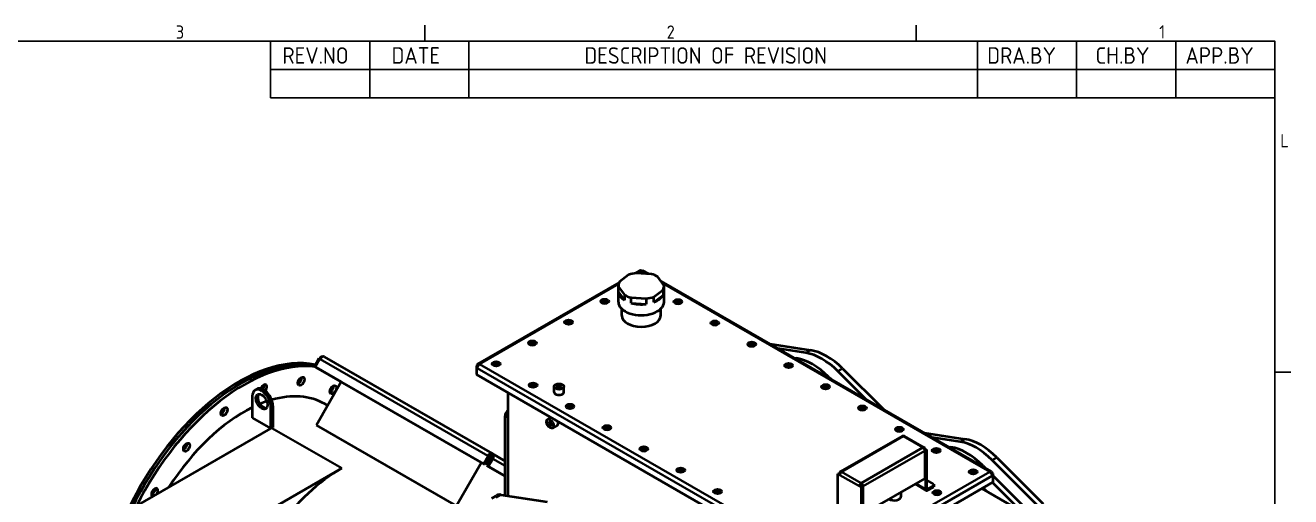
# Model space of a CAD drawing. Header units: millimetres. Extents: x 0 to 5945, y 0 to 4205.
# Drawn here: x 4899 to 5857, y 3760 to 4117 of the extents above; entities that cross this region are included whole.
import ezdxf

# ---------------------------------------------------------------- set-up
doc = ezdxf.new("R2010")
doc.units = ezdxf.units.MM
doc.header["$LTSCALE"] = 5
doc.layers.get('0').update_dxf_attribs({"color": 3, "lineweight": 25})
for name, color, linetype, lineweight in [('가시적인 것(ISO)', 3, 'Continuous', 40), ('가시적인 좁은 것(ISO)', 3, 'Continuous', 35), ('경계(ISO)', 7, 'Continuous', 25), ('기호(ISO)', 5, 'Continuous', 25)]:
    doc.layers.add(name, color=color, linetype=linetype, lineweight=lineweight)
doc.styles.add('ISO Proportiona M2B', font='isocp.shx')
doc.styles.add('문자 텍스트_PSTEK_POSCO', font='isocp.shx')

# ---------------------------------------------------------------- blocks, each defined once
blk = doc.blocks.new('경계 Default Border')
at = {"layer": '경계(ISO)'}
for p, q in [((1040.37, 821), (1040.37, 823.4)), ((1114.69, 821), (1114.69, 823.4)), ((1169, 770.92), (1171.4, 770.92))]:
    blk.add_line(p, q, dxfattribs=at)
at = {"layer": '경계(ISO)', "flags": 128}
blk.add_lwpolyline([(20, 20), (20, 821), (1169, 821), (1169, 20), (20, 20)], dxfattribs=at)
at = {"layer": '경계(ISO)', "color": 2, "char_height": 2, "attachment_point": 7, "style": '문자 텍스트_PSTEK_POSCO'}
for s, insert in [('3', (1002.66, 821.38)), ('2', (1076.95, 821.38)), ('1', (1151.5, 821.4)), ('L', (1169.83, 804.94))]:
    blk.add_mtext(s, dxfattribs=dict(at, insert=insert))

msp = doc.modelspace()

# ---------------------------------------------------------------- linework, layer by layer
at = {"layer": '가시적인 것(ISO)'}
for p, q in [((5355.94, 3928.1925), (5349.02, 3922.8487)), ((5364.2591, 3931.3638), (5361.0668, 3929.5254)), ((5373.1544, 3928.8305), (5361.6579, 3929.6097)), ((5370.8865, 3928.9842), (5366.7543, 3931.3638)), ((5382.7211, 3920.5645), (5378.1447, 3926.6875)), ((5348.8379, 3922.4833), (5241.9297, 3860.9189)), ((5348.2567, 3907.6633), (5348.2567, 3919.9265)), ((5348.2923, 3919.2885), (5352.8688, 3913.1655)), ((5348.2923, 3915.2008), (5348.2923, 3919.2885)), ((5375.0734, 3911.6605), (5381.9935, 3917.0043)), ((5630.5051, 3779.4798), (5380.6156, 3923.3816)), ((5381.9935, 3917.0043), (5381.9935, 3912.9166)), ((5382.7567, 3907.6633), (5382.7567, 3919.9265)), ((5348.2923, 3915.2008), (5352.8688, 3909.0777)), ((5352.8688, 3913.1655), (5352.8688, 3909.0777)), ((5357.859, 3911.0225), (5369.3555, 3910.2433)), ((5357.859, 3906.9348), (5357.859, 3911.0225)), ((5369.3555, 3910.2433), (5369.3555, 3906.1556)), ((5375.0734, 3907.5728), (5381.9935, 3912.9166)), ((5375.0734, 3907.5728), (5375.0734, 3911.6605)), ((5350.7567, 3897.444), (5350.7567, 3902.5126)), ((5357.859, 3906.9348), (5369.3555, 3906.1556)), ((5380.2567, 3897.444), (5380.2567, 3902.5126)), ((5462.831, 3876.0369), (5493.7045, 3871.2501)), ((5490.1689, 3869.2141), (5468.9718, 3872.5006)), ((5121.5581, 3864.905), (5118.1581, 3859.016)), ((5118.7238, 3858.6964), (5122.1238, 3864.5854)), ((5122.1212, 3864.5808), (5121.5581, 3864.905)), ((5122.1238, 3864.5854), (5122.4552, 3864.3945)), ((5125.6521, 3866.2391), (5252.6485, 3793.1067)), ((5240.7981, 3859.4184), (5241.4095, 3859.7705)), ((5241.6582, 3858.9231), (5240.7981, 3859.4184)), ((5240.7981, 3859.4184), (5240.7981, 3858.0866)), ((5241.4095, 3859.7705), (5241.9248, 3859.4737)), ((5481.2533, 3865.4282), (5483.0979, 3865.1422)), ((5119.2895, 3858.3645), (5118.1581, 3859.016)), ((5118.1581, 3859.016), (5138.4958, 3847.2136)), ((5119.5238, 3858.2321), (5118.7238, 3858.6964)), ((5246.3829, 3785.1824), (5118.7238, 3858.6964)), ((5119.291, 3858.3672), (5119.2895, 3858.3645)), ((5119.2895, 3858.3645), (5138.498, 3847.2174)), ((5247.1829, 3784.7181), (5119.5238, 3858.2321)), ((5241.5177, 3858.501), (5240.7981, 3858.0866)), ((5241.4095, 3857.7345), (5240.7981, 3858.0866)), ((5240.7981, 3858.0866), (5240.7981, 3852.7725)), ((5240.7981, 3852.7725), (5505.7717, 3700.1843)), ((5507.2823, 3851.2153), (5509.1269, 3849.3769)), ((5535.5505, 3834.1605), (5514.3534, 3855.2872)), ((5517.8889, 3857.3232), (5548.7624, 3826.5523)), ((5074.6685, 3841.8626), (5073.2543, 3841.0482)), ((5138.5362, 3847.2836), (5119.6486, 3814.5694)), ((5299.5313, 3839.6222), (5299.5313, 3843.7099)), ((5307.0313, 3839.6222), (5307.0313, 3843.7099)), ((5071.1735, 3836.4543), (5071.1735, 3820.1033)), ((5128.16, 3829.3116), (5125.941, 3830.5894)), ((5264.744, 3761.1068), (5264.744, 3838.983)), ((5085.3157, 3811.9594), (5085.3157, 3828.3104)), ((5086.7299, 3829.1248), (5086.7299, 3812.7738)), ((5262.4459, 3761.864), (5262.4459, 3821.5449)), ((4946.2486, 3732.0796), (5085.1389, 3812.0612)), ((5071.1735, 3820.1033), (5085.1389, 3812.0612)), ((5085.3157, 3811.9594), (5085.1389, 3812.0612)), ((5086.0228, 3812.3666), (5085.3157, 3811.9594)), ((5086.0228, 3812.3666), (5086.7299, 3812.7738)), ((5225.7146, 3753.49), (5119.6486, 3814.5694)), ((5297.175, 3820.3072), (5294.6924, 3818.8776)), ((5301.9707, 3814.4142), (5298.4352, 3812.3783)), ((5562.8521, 3806.2528), (5516.1831, 3779.3779)), ((5579.6975, 3797.7017), (5564.8482, 3806.2528)), ((5579.5037, 3808.8496), (5610.3771, 3804.0628)), ((5606.8416, 3802.0269), (5585.6444, 3805.3133)), ((5251.8517, 3791.7196), (5252.6516, 3793.1049)), ((5252.6577, 3793.1014), (5262.4459, 3787.421)), ((5579.7013, 3796.5455), (5580.1136, 3796.7829)), ((5580.8207, 3795.5613), (5579.9257, 3796.0767)), ((5580.1136, 3796.7829), (5581.5278, 3795.9685)), ((5580.1136, 3795.1541), (5580.1136, 3774.3067)), ((5581.5278, 3795.9685), (5580.8207, 3795.5613)), ((5580.8207, 3766.1296), (5580.8207, 3795.5613)), ((5581.5278, 3766.5368), (5581.5278, 3795.9685)), ((5597.926, 3798.2409), (5599.7705, 3797.9549)), ((5244.6022, 3786.2043), (5225.7146, 3753.49)), ((5249.7829, 3791.0714), (5246.3829, 3785.1824)), ((5247.1829, 3784.7181), (5246.3829, 3785.1824)), ((5250.5829, 3790.6071), (5247.1829, 3784.7181)), ((5251.9486, 3789.8181), (5248.5486, 3783.9292)), ((5248.5486, 3783.9292), (5249.68, 3783.2776)), ((5262.4459, 3775.8642), (5248.5486, 3783.9292)), ((5249.4516, 3791.2622), (5249.7829, 3791.0714)), ((5249.68, 3783.2776), (5253.08, 3789.1666)), ((5262.4459, 3775.8693), (5249.68, 3783.2776)), ((5250.5829, 3790.6071), (5249.7829, 3791.0714)), ((5251.1762, 3788.4803), (5249.8121, 3789.272)), ((5250.343, 3789.0112), (5249.8316, 3789.3057)), ((5250.3017, 3790.8813), (5251.143, 3790.3969)), ((5250.3017, 3790.8813), (5251.143, 3790.3969)), ((5251.143, 3790.3969), (5250.343, 3789.0112)), ((5251.1967, 3788.5158), (5250.343, 3789.0112)), ((5251.143, 3790.3969), (5251.893, 3791.6959)), ((5251.143, 3790.3969), (5252.229, 3789.7666)), ((5251.143, 3790.3969), (5252.229, 3789.7666)), ((5251.7516, 3791.7773), (5251.893, 3791.6959)), ((5251.893, 3791.6959), (5251.993, 3791.6379)), ((5251.9486, 3789.8181), (5253.08, 3789.1666)), ((5253.08, 3789.1666), (5253.3143, 3789.0306)), ((5623.955, 3784.028), (5625.7995, 3782.1896)), ((5666.151, 3753.0916), (5631.026, 3788.0999)), ((5634.5616, 3790.1359), (5669.6866, 3755.1276)), ((4997.3427, 3700.4234), (5138.879, 3781.9287)), ((5514.3527, 3777.6447), (5515.0598, 3778.0519)), ((5515.7669, 3776.8303), (5514.3527, 3777.6447)), ((5514.3527, 3748.213), (5514.3527, 3777.6447)), ((5515.0598, 3778.0519), (5515.8915, 3777.573)), ((5515.7669, 3778.4591), (5515.7669, 3777.6447)), ((5580.1136, 3774.3067), (5533.4446, 3747.4318)), ((5586.8311, 3769.9948), (5581.5278, 3773.0488)), ((5631.0253, 3778.3313), (5630.51, 3778.0345)), ((5630.7766, 3777.4839), (5631.6367, 3777.9792)), ((5630.9171, 3777.0618), (5631.6367, 3776.6474)), ((5631.0253, 3778.3313), (5631.6367, 3777.9792)), ((5631.6367, 3776.6474), (5631.0253, 3776.2953)), ((5631.6367, 3777.9792), (5631.6367, 3776.6474)), ((5631.6367, 3776.6474), (5631.6367, 3771.3334)), ((5631.6367, 3776.3717), (5659.08, 3749.0196)), ((5631.6367, 3771.3334), (5508.0844, 3700.1843)), ((5531.3233, 3768.6864), (5530.6162, 3768.2792)), ((5532.0304, 3767.4648), (5530.6162, 3768.2792)), ((5531.3233, 3768.6864), (5532.7375, 3767.872)), ((5532.2607, 3769.7339), (5531.4761, 3769.2821)), ((5532.0304, 3769.9112), (5532.0304, 3770.7287)), ((5532.7375, 3767.872), (5532.0304, 3767.4648)), ((5532.0304, 3767.4648), (5532.0304, 3738.0331)), ((5532.7375, 3767.872), (5532.7375, 3768.6864)), ((5532.7375, 3738.4403), (5532.7375, 3767.872)), ((5533.4446, 3747.4318), (5533.4446, 3768.2792)), ((5562.2791, 3760.8298), (5562.2791, 3764.0365)), ((5572.7777, 3770.0822), (5581.2369, 3765.2109)), ((5586.8311, 3768.7733), (5582.2349, 3766.1265)), ((5582.2349, 3765.3089), (5586.8311, 3767.9557)), ((5586.8311, 3769.9948), (5586.8311, 3768.7733)), ((5586.8311, 3768.7733), (5586.8311, 3767.9557)), ((5623.3105, 3766.5386), (5690.9526, 3727.5861)), ((5624.2341, 3767.0705), (5626.7619, 3764.551)), ((5653.1856, 3749.3346), (5631.3052, 3771.1424)), ((5252.5664, 3759.4007), (5256.1019, 3761.4367)), ((5259.3168, 3761.9483), (5294.4418, 3756.5024))]:
    msp.add_line(p, q, dxfattribs=at)
for centre, major_axis, ratio, start_param, end_param in [((5365.5067, 3919.9265), (-17.25, 0), 0.5758617, 4.93740063, 5.30025941), ((5365.5067, 3919.9265), (-17.25, 0), 0.5758617, 3.89020308, 4.25306186), ((5365.5067, 3919.9265), (-17.25, 0), 0.5758617, 5.98459818, 6.34745696), ((5365.5067, 3919.9265), (17.25, 0), 0.5758617, 5.98459818, 6.34745696), ((5337.9296, 3906.9266), (3, 0), 0.5758617, 0.38826696, 2.7533257), ((5336.1618, 3905.9007), (3, 0), 0.5758617, 0.63296624, 1.90175096), ((5336.1618, 3905.9007), (-3, 0), 0.5758617, 3.77455889, 5.04334361), ((5336.1618, 3907.9446), (3, 0), 0.5758617, 5.30135424, 6.63880804), ((5365.5067, 3907.6633), (17.25, 0), 0.5758617, 3.14159265, 6.28318531), ((5365.5067, 3915.8388), (-17.25, 0), 0.5758617, 0.06427165, 0.74861042), ((5365.5067, 3919.9265), (17.25, 0), 0.5758617, 3.89020308, 4.25306186), ((5365.5067, 3919.9265), (17.25, 0), 0.5758617, 4.93740063, 5.30025941), ((5365.5067, 3915.8388), (17.25, 0), 0.5758617, 5.30025941, 5.98459818), ((5393.2607, 3906.6212), (3, 0), 0.5758617, 0.38826696, 2.7533257), ((5391.4929, 3905.5953), (3, 0), 0.5758617, 0.63296624, 1.90175096), ((5391.4929, 3905.5953), (-3, 0), 0.5758617, 3.77455889, 5.04334361), ((5391.4929, 3907.6392), (3, 0), 0.5758617, 5.30135424, 6.63880804), ((5365.5067, 3915.8388), (-17.25, 0), 0.5758617, 1.1114692, 1.79580797), ((5310.5292, 3891.1477), (3, 0), 0.5758617, 0.38826696, 2.7533257), ((5308.7614, 3890.1218), (-3, 0), 0.5758617, 3.77455889, 5.04334361), ((5308.7614, 3892.1657), (3, 0), 0.5758617, 5.30135424, 6.63880804), ((5365.5067, 3897.444), (14.75, 0), 0.5758617, 3.14159267, 6.28318531), ((5421.1914, 3890.5369), (3, 0), 0.5758617, 0.38826696, 2.7533257), ((5419.4236, 3889.5111), (-3, 0), 0.5758617, 3.77455889, 5.04334361), ((5419.4236, 3891.5549), (3, 0), 0.5758617, 5.30135424, 6.63880804), ((5060.9205, 3726.6725), (73.6073, 127.8211), 0.57809312, 0.1940269, 1.72016677), ((5283.1288, 3875.3689), (3, 0), 0.5758617, 0.38826696, 2.7533257), ((5281.361, 3874.343), (3, 0), 0.5758617, 0.63296624, 1.90175096), ((5281.361, 3874.343), (-3, 0), 0.5758617, 3.77455889, 5.04334361), ((5281.361, 3876.3869), (3, 0), 0.5758617, 5.30135424, 6.63880804), ((5449.1221, 3874.4527), (3, 0), 0.5758617, 0.38826696, 2.7533257), ((5447.3543, 3873.4268), (-3, 0), 0.5758617, 3.77455889, 5.04334361), ((5447.3543, 3875.4707), (3, 0), 0.5758617, 5.30135424, 6.63880804), ((5502.2612, 3823.8385), (-24.9516, 43.3292), 0.57809312, 5.150655, 5.8487867), ((5505.7967, 3825.8745), (24.9516, -43.3292), 0.57809312, 2.00906235, 2.70719405), ((5062.6882, 3725.6546), (73.6073, 127.8211), 0.57809312, 0.21847894, 1.69904341), ((5062.6882, 3725.6546), (73.6073, 127.8211), 0.57809312, 0.21847894, 1.69904341), ((5064.8096, 3724.433), (73.6073, 127.8211), 0.57809312, 0.24069093, 1.67323271), ((5124.0552, 3863.466), (1.6062, 2.7677), 0.81596928, 0.00823053, 1.57324254), ((5124.0552, 3863.466), (1.5969, 2.7731), 0.57809312, 0, 1.56886262), ((5255.7284, 3859.5901), (3, 0), 0.5758617, 0.38826696, 2.7533257), ((5253.9606, 3858.5642), (3, 0), 0.5758617, 0.63296624, 1.90175096), ((5253.9606, 3858.5642), (-3, 0), 0.5758617, 3.77455889, 5.04334361), ((5253.9606, 3860.608), (3, 0), 0.5758617, 5.30135424, 6.63880804), ((5477.0528, 3858.3685), (3, 0), 0.5758617, 0.38826696, 2.7533257), ((5475.285, 3857.3426), (-3, 0), 0.5758617, 3.77455889, 5.04334361), ((5475.285, 3859.3865), (3, 0), 0.5758617, 5.30135424, 6.63880804), ((5495.1901, 3819.7666), (24.9516, -43.3292), 0.57809312, 2.00906235, 2.70719405), ((5106.0259, 3848.9504), (1.7466, 3.033), 0.57809312, 3.79126171, 5.63351625), ((5106.0259, 3848.9504), (-1.7466, -3.033), 0.57809312, 0.64966906, 2.4919236), ((5078.2446, 3832.3823), (-4.9903, 8.6658), 0.57809312, 3.92892453, 7.07051718), ((5079.6588, 3833.1967), (-4.9903, 8.6658), 0.57809312, 3.92892453, 6.28318531), ((5079.7427, 3842.0424), (1.7466, 3.033), 0.57809312, 4.49187986, 8.12400388), ((5077.6214, 3843.264), (1.7466, 3.033), 0.57809312, 4.52507632, 5.63351625), ((5077.6214, 3843.264), (-1.7466, -3.033), 0.57809312, 1.38348367, 2.4919236), ((5130.1882, 3842.5678), (1.7466, 3.033), 0.57809312, 3.79126171, 5.63351625), ((5130.1882, 3842.5678), (-1.7466, -3.033), 0.57809312, 0.64966906, 2.4919236), ((5283.6591, 3843.5058), (3, 0), 0.5758617, 0.38826696, 2.7533257), ((5281.8913, 3842.48), (3, 0), 0.5758617, 0.63296624, 1.90175096), ((5281.8913, 3842.48), (-3, 0), 0.5758617, 3.77455889, 5.04334361), ((5281.8913, 3844.5238), (3, 0), 0.5758617, 5.30135424, 6.63880804), ((5504.9835, 3842.2842), (3, 0), 0.5758617, 0.38826696, 2.7533257), ((5503.2158, 3841.2584), (-3, 0), 0.5758617, 3.77455889, 5.04334361), ((5503.2158, 3843.3022), (3, 0), 0.5758617, 5.30135424, 6.63880804), ((5079.6588, 3833.1967), (-3.119, 5.4161), 0.57809312, 0.22780306, 2.91378959), ((5064.8096, 3724.433), (-61.1314, -106.1565), 0.57809312, 3.72356741, 3.78359941), ((5064.8096, 3724.433), (61.1314, 106.1565), 0.57809312, 0, 0.53858788), ((5303.2813, 3839.6222), (3.75, 0), 0.5758617, 3.14159265, 6.28318531), ((5064.8096, 3724.433), (-61.1314, -106.1565), 0.57809312, 3.85152146, 4.63548901), ((5047.7551, 3826.0652), (1.7466, 3.033), 0.57809312, 3.79126171, 5.63351625), ((5047.7551, 3826.0652), (-1.7466, -3.033), 0.57809312, 0.64966906, 2.4919236), ((5264.9208, 3822.9701), (-1.7466, -3.033), 0.57809312, 3.99654656, 5.49585344), ((5311.5898, 3827.4216), (3, 0), 0.5758617, 0.38826696, 2.7533257), ((5309.8221, 3826.3957), (-3, 0), 0.5758617, 3.77455889, 5.04334361), ((5309.8221, 3828.4396), (3, 0), 0.5758617, 5.30135424, 6.63880804), ((5532.9143, 3826.2), (3, 0), 0.5758617, 0.38826696, 2.7533257), ((5531.1465, 3825.1741), (-3, 0), 0.5758617, 3.77455889, 5.04334361), ((5531.1465, 3827.218), (3, 0), 0.5758617, 5.30135424, 6.63880804), ((5300.0993, 3817.6639), (1.8714, -3.2497), 0.57809312, 0, 1.10556664), ((5339.5205, 3811.3374), (3, 0), 0.5758617, 0.38826696, 2.7533257), ((5337.7528, 3810.3115), (-3, 0), 0.5758617, 3.77455889, 5.04334361), ((5337.7528, 3812.3554), (3, 0), 0.5758617, 5.30135424, 6.63880804), ((5560.845, 3810.1158), (3, 0), 0.5758617, 0.38826696, 2.7533257), ((5559.0772, 3811.1338), (3, 0), 0.5758617, 5.30135424, 6.63880804), ((5559.0772, 3809.0899), (-3, 0), 0.5758617, 3.77455889, 5.04334361), ((5563.8502, 3804.5196), (-0.9981, 1.7332), 0.57809312, 5.49972085, 6.28318531), ((5563.8502, 3804.5196), (0.9981, 1.7332), 0.57809312, 0, 0.78346445), ((5618.9338, 3756.6512), (-24.9516, 43.3292), 0.57809312, 5.150655, 5.8487867), ((5622.4693, 3758.6872), (24.9516, -43.3292), 0.57809312, 2.00906235, 2.70719405), ((5019.3506, 3799.0374), (1.7466, 3.033), 0.57809312, 3.79126171, 5.63351625), ((5019.3506, 3799.0374), (-1.7466, -3.033), 0.57809312, 0.64966906, 2.4919236), ((5251.0516, 3790.3337), (1.5969, 2.7731), 0.57809312, 6.2812516, 7.85204793), ((5251.0516, 3790.3337), (1.6062, 2.7677), 0.81596928, 4.71511838, 6.2859147), ((5367.4513, 3795.2531), (3, 0), 0.5758617, 0.38826696, 2.7533257), ((5365.6835, 3794.2273), (-3, 0), 0.5758617, 3.77455889, 5.04334361), ((5365.6835, 3796.2711), (3, 0), 0.5758617, 5.30135424, 6.63880804), ((5578.6994, 3795.9685), (0.9981, 1.7332), 0.57809312, 5.49585344, 7.06664976), ((5578.6994, 3795.9685), (0.9981, -1.7332), 0.57809312, 0.78733187, 2.3581282), ((5588.7757, 3794.0316), (3, 0), 0.5758617, 0.38826696, 2.7533257), ((5587.0079, 3793.0057), (-3, 0), 0.5758617, 3.77455889, 5.04334361), ((5587.0079, 3795.0495), (3, 0), 0.5758617, 5.30135424, 6.63880804), ((5611.8627, 3752.5793), (24.9516, -43.3292), 0.57809312, 2.00906235, 2.70719405), ((5248.7897, 3789.889), (2.3816, -1.375), 0.00157785, 5.16149275, 7.40487787), ((5251.0516, 3790.3337), (0.7985, 1.3865), 0.57809312, 0.12339412, 1.56806319), ((5251.0516, 3790.3337), (0.8031, 1.3839), 0.81596928, 4.71568475, 6.16058687), ((5138.879, 3681.7792), (-61.1314, -106.1565), 0.57809312, 3.92505711, 6.28318531), ((5395.382, 3779.1689), (3, 0), 0.5758617, 0.38826696, 2.7533257), ((5393.6142, 3778.143), (-3, 0), 0.5758617, 3.77455889, 5.04334361), ((5393.6142, 3780.1869), (3, 0), 0.5758617, 5.30135424, 6.63880804), ((5517.1811, 3777.6447), (-0.9981, 1.7332), 0.57809312, 5.49972085, 7.07051718), ((5517.1811, 3777.6447), (-0.9981, -1.7332), 0.57809312, 3.92505711, 5.49585344), ((5616.7064, 3777.9473), (3, 0), 0.5758617, 0.38826696, 2.7533257), ((5614.9386, 3776.9214), (-3, 0), 0.5758617, 3.77455889, 5.04334361), ((5614.9386, 3778.9653), (3, 0), 0.5758617, 5.30135424, 6.63880804), ((4997.3096, 3763.6049), (-1.7466, -3.033), 0.57809312, 1.51924208, 6.33087214), ((4995.1882, 3764.8265), (1.7466, 3.033), 0.57809312, 3.79126171, 5.63351625), ((4995.1882, 3764.8265), (-1.7466, -3.033), 0.57809312, 0.64966906, 2.4919236), ((5423.3127, 3763.0847), (3, 0), 0.5758617, 0.38826696, 2.7533257), ((5421.5449, 3762.0588), (-3, 0), 0.5758617, 3.77455889, 5.04334361), ((5421.5449, 3764.1027), (3, 0), 0.5758617, 5.30135424, 6.63880804), ((5532.0304, 3769.0936), (0.9981, 1.7332), 0.57809312, 0.78346445, 2.35426078), ((5532.0304, 3769.0936), (-0.499, -0.8666), 0.57809312, 3.92505711, 5.49585344), ((5531.5, 3768.1419), (-0.3743, 0.6499), 0.57809312, 4.73560261, 5.76434263), ((5531.5, 3768.1419), (-0.499, 0.8666), 0.57809312, 4.50113835, 5.64705376), ((5532.0304, 3769.0936), (-0.9981, 1.7332), 0.57809312, 3.92892453, 5.49972085), ((5532.0304, 3769.0936), (-0.499, 0.8666), 0.57809312, 3.92892453, 5.49972085), ((5535.0356, 3770.1779), (2.3704, -4.1163), 0.57809312, 4.47348984, 4.50027567), ((5582.2349, 3766.944), (-0.9981, -1.7332), 0.57809312, 5.49585344, 7.06664976), ((5582.2349, 3766.944), (-0.499, -0.8666), 0.57809312, 5.49585344, 7.06664976), ((5589.306, 3762.1685), (3, 0), 0.5758617, 0.38826696, 2.7533257), ((5587.5382, 3763.1865), (3, 0), 0.5758617, 5.30135424, 6.63880804), ((5262.3398, 3750.6044), (-6.2379, 10.8323), 0.57809312, 5.8487867, 6.28318531), ((5264.9208, 3763.2892), (-1.7466, -3.033), 0.57809312, 5.49585344, 5.64333375), ((5556.7791, 3760.8298), (5.5, 0), 0.5758617, 3.91818408, 6.28318531), ((5587.5382, 3761.1426), (-3, 0), 0.5758617, 3.77455889, 5.04334361)]:
    msp.add_ellipse(centre, major_axis=major_axis, ratio=ratio, start_param=start_param, end_param=end_param, dxfattribs=at)
for centre, major_axis, ratio in [((5337.9296, 3908.2346), (3, 0), 0.5758617), ((5393.2607, 3907.9292), (3, 0), 0.5758617), ((5310.5292, 3892.4558), (3, 0), 0.5758617), ((5421.1914, 3891.845), (3, 0), 0.5758617), ((5283.1288, 3876.677), (3, 0), 0.5758617), ((5449.1221, 3875.7608), (3, 0), 0.5758617), ((5255.7284, 3860.8981), (3, 0), 0.5758617), ((5477.0528, 3859.6765), (3, 0), 0.5758617), ((5108.1472, 3847.7289), (-1.7466, -3.033), 0.57809312), ((5132.3096, 3841.3462), (-1.7466, -3.033), 0.57809312), ((5283.6591, 3844.8139), (3, 0), 0.5758617), ((5303.2813, 3843.7099), (3.75, 0), 0.5758617), ((5303.2813, 3843.7099), (1.6618, 0), 0.5758617), ((5504.9835, 3843.5923), (3, 0), 0.5758617), ((5078.2446, 3832.3823), (-3.119, 5.4161), 0.57809312), ((5049.8764, 3824.8436), (-1.7466, -3.033), 0.57809312), ((5311.5898, 3828.7297), (3, 0), 0.5758617), ((5532.9143, 3827.5081), (3, 0), 0.5758617), ((5296.5638, 3815.6279), (-1.8714, 3.2497), 0.57809312), ((5296.5638, 3815.6279), (-0.8293, 1.44), 0.57809312), ((5339.5205, 3812.6454), (3, 0), 0.5758617), ((5560.845, 3811.4239), (3, 0), 0.5758617), ((5021.4719, 3797.8158), (-1.7466, -3.033), 0.57809312), ((5367.4513, 3796.5612), (3, 0), 0.5758617), ((5588.7757, 3795.3396), (3, 0), 0.5758617), ((5395.382, 3780.477), (3, 0), 0.5758617), ((5616.7064, 3779.2554), (3, 0), 0.5758617), ((5423.3127, 3764.3928), (3, 0), 0.5758617), ((5589.306, 3763.4766), (3, 0), 0.5758617)]:
    msp.add_ellipse(centre, major_axis=major_axis, ratio=ratio, dxfattribs=at)
for points in [[(5365.5067, 3931.2412), (5365.0451, 3931.507), (5364.5877, 3931.5483), (5364.2595, 3931.363)], [(5365.5067, 3931.2412), (5365.9684, 3931.507), (5366.4258, 3931.5483), (5366.754, 3931.363)], [(5241.528, 3858.5385), (5241.4499, 3858.2595), (5241.4095, 3857.9854), (5241.4095, 3857.7345)], [(5630.9068, 3777.0994), (5630.9849, 3776.8204), (5631.0253, 3776.5462), (5631.0253, 3776.2953)], [(5531.3327, 3768.681), (5531.3672, 3768.8295), (5531.3945, 3768.9832), (5531.4148, 3769.1414)]]:
    msp.add_open_spline(points, degree=3, dxfattribs=at)
for points, knots in [([(5243.1772, 3860.7963), (5242.645, 3861.1028), (5242.1184, 3861.1108), (5241.7889, 3860.8172), (5241.5454, 3860.6002), (5241.4095, 3860.2252), (5241.4095, 3859.7705)], [0, 0, 0, 0, 0.57504459, 0.57504459, 0.57504459, 1, 1, 1, 1]), ([(5243.1772, 3860.7963), (5242.645, 3860.4898), (5242.1184, 3859.8913), (5241.7889, 3859.2182), (5241.6798, 3858.9952), (5241.5915, 3858.7653), (5241.528, 3858.5385)], [0, 0, 0, 0, 0.575044589, 0.575044589, 0.575044589, 0.76555338, 0.76555338, 0.76555338, 0.76555338]), ([(5629.2575, 3779.3572), (5629.7898, 3779.6637), (5630.3164, 3779.6716), (5630.6459, 3779.378), (5630.8894, 3779.1611), (5631.0253, 3778.7861), (5631.0253, 3778.3313)], [0, 0, 0, 0, 0.57504459, 0.57504459, 0.57504459, 1, 1, 1, 1]), ([(5629.2575, 3779.3572), (5629.7898, 3779.0507), (5630.3164, 3778.4521), (5630.6459, 3777.7791), (5630.755, 3777.5561), (5630.8433, 3777.3261), (5630.9068, 3777.0994)], [0, 0, 0, 0, 0.575044589, 0.575044589, 0.575044589, 0.76555338, 0.76555338, 0.76555338, 0.76555338])]:
    msp.add_open_spline(points, degree=3, knots=knots, dxfattribs=at)
at = {"layer": '가시적인 좁은 것(ISO)'}
for p, q in [((5365.5067, 3931.2412), (5362.5666, 3929.5481)), ((5369.2312, 3929.0964), (5365.5067, 3931.2412)), ((5348.453, 3921.4206), (5243.1772, 3860.7963)), ((5629.2575, 3779.3572), (5381.7191, 3921.9051)), ((5490.1689, 3869.2141), (5493.7045, 3871.2501)), ((5249.4516, 3791.2622), (5122.4552, 3864.3945)), ((5243.1772, 3860.7963), (5506.9281, 3708.9123)), ((5482.4239, 3864.7541), (5483.0979, 3865.1422)), ((5505.1603, 3705.8505), (5241.4095, 3857.7345)), ((5506.6084, 3850.8272), (5507.2823, 3851.2153)), ((5514.3534, 3855.2872), (5517.8889, 3857.3232)), ((5086.7299, 3829.1248), (5085.3157, 3828.3104)), ((5262.4459, 3821.5449), (5264.744, 3820.2215)), ((5138.879, 3781.9287), (5086.0228, 3812.3666)), ((5563.8502, 3806.1547), (5517.1811, 3779.2798)), ((5578.6994, 3797.6036), (5563.8502, 3806.1547)), ((5606.8416, 3802.0269), (5610.3771, 3804.0628)), ((5532.0304, 3770.7287), (5578.6994, 3797.6036)), ((5580.1136, 3795.1541), (5533.4446, 3768.2792)), ((5599.0965, 3797.5668), (5599.7705, 3797.9549)), ((5262.4459, 3783.7313), (5253.3143, 3789.0306)), ((5623.281, 3783.6399), (5623.955, 3784.028)), ((5631.026, 3788.0999), (5634.5616, 3790.1359)), ((5506.9281, 3708.9123), (5629.2575, 3779.3572)), ((5631.0253, 3776.2953), (5508.6958, 3705.8505)), ((5516.1792, 3778.2217), (5515.7669, 3778.4591)), ((5530.6162, 3768.2792), (5515.7669, 3776.8303)), ((5517.1811, 3779.2798), (5532.0304, 3770.7287)), ((5533.4446, 3768.2792), (5532.7375, 3768.6864)), ((5573.3673, 3770.4218), (5580.8207, 3766.1296)), ((5580.8207, 3766.1296), (5581.5278, 3766.5368)), ((5581.5278, 3766.5337), (5582.2349, 3766.1265)), ((5582.2349, 3766.1265), (5582.2349, 3765.3089)), ((5259.3168, 3761.9483), (5255.7812, 3759.9123)), ((5263.3984, 3761.3155), (5262.4459, 3761.864))]:
    msp.add_line(p, q, dxfattribs=at)
at = {"layer": '기호(ISO)'}
for p, q in [((5085.0001, 4104.9999), (5845.0001, 4104.9999)), ((5085.0001, 4104.9999), (5085.0001, 4083.5999)), ((5160.0001, 4104.9999), (5160.0001, 4083.5999)), ((5235.0001, 4104.9999), (5235.0001, 4083.5999)), ((5620.0001, 4104.9999), (5620.0001, 4083.5999)), ((5695.0001, 4104.9999), (5695.0001, 4083.5999)), ((5770.0001, 4104.9999), (5770.0001, 4083.5999)), ((5845.0001, 4104.9999), (5845.0001, 4083.5999)), ((5085.0001, 4083.5999), (5845.0001, 4083.5999)), ((5085.0001, 4083.5999), (5085.0001, 4062.1999)), ((5160.0001, 4083.5999), (5160.0001, 4062.1999)), ((5235.0001, 4083.5999), (5235.0001, 4062.1999)), ((5620.0001, 4083.5999), (5620.0001, 4062.1999)), ((5695.0001, 4083.5999), (5695.0001, 4062.1999)), ((5770.0001, 4083.5999), (5770.0001, 4062.1999)), ((5845.0001, 4083.5999), (5845.0001, 4062.1999)), ((5085.0001, 4062.1999), (5845.0001, 4062.1999))]:
    msp.add_line(p, q, dxfattribs=at)

# ---------------------------------------------------------------- block references
at = {"xscale": 5, "yscale": 5, "zscale": 5}
msp.add_blockref('경계 Default Border', (0, 0), dxfattribs=at)

# ---------------------------------------------------------------- texts
at = {"layer": '기호(ISO)', "color": 2, "char_height": 12.5, "attachment_point": 7, "style": 'ISO Proportiona M2B'}
for s, insert in [('REV.NO', (5093.9357, 4087.9158)), ('DATE', (5176.5712, 4087.9158)), ('DESCRIPTION OF REVISION', (5322.5352, 4087.9158)), ('DRA.BY', (5627.3787, 4087.9158)), ('CH.BY', (5709.3215, 4087.9158)), ('APP.BY', (5777.3887, 4087.9158))]:
    msp.add_mtext(s, dxfattribs=dict(at, insert=insert))

doc.saveas('drawing.dxf')
